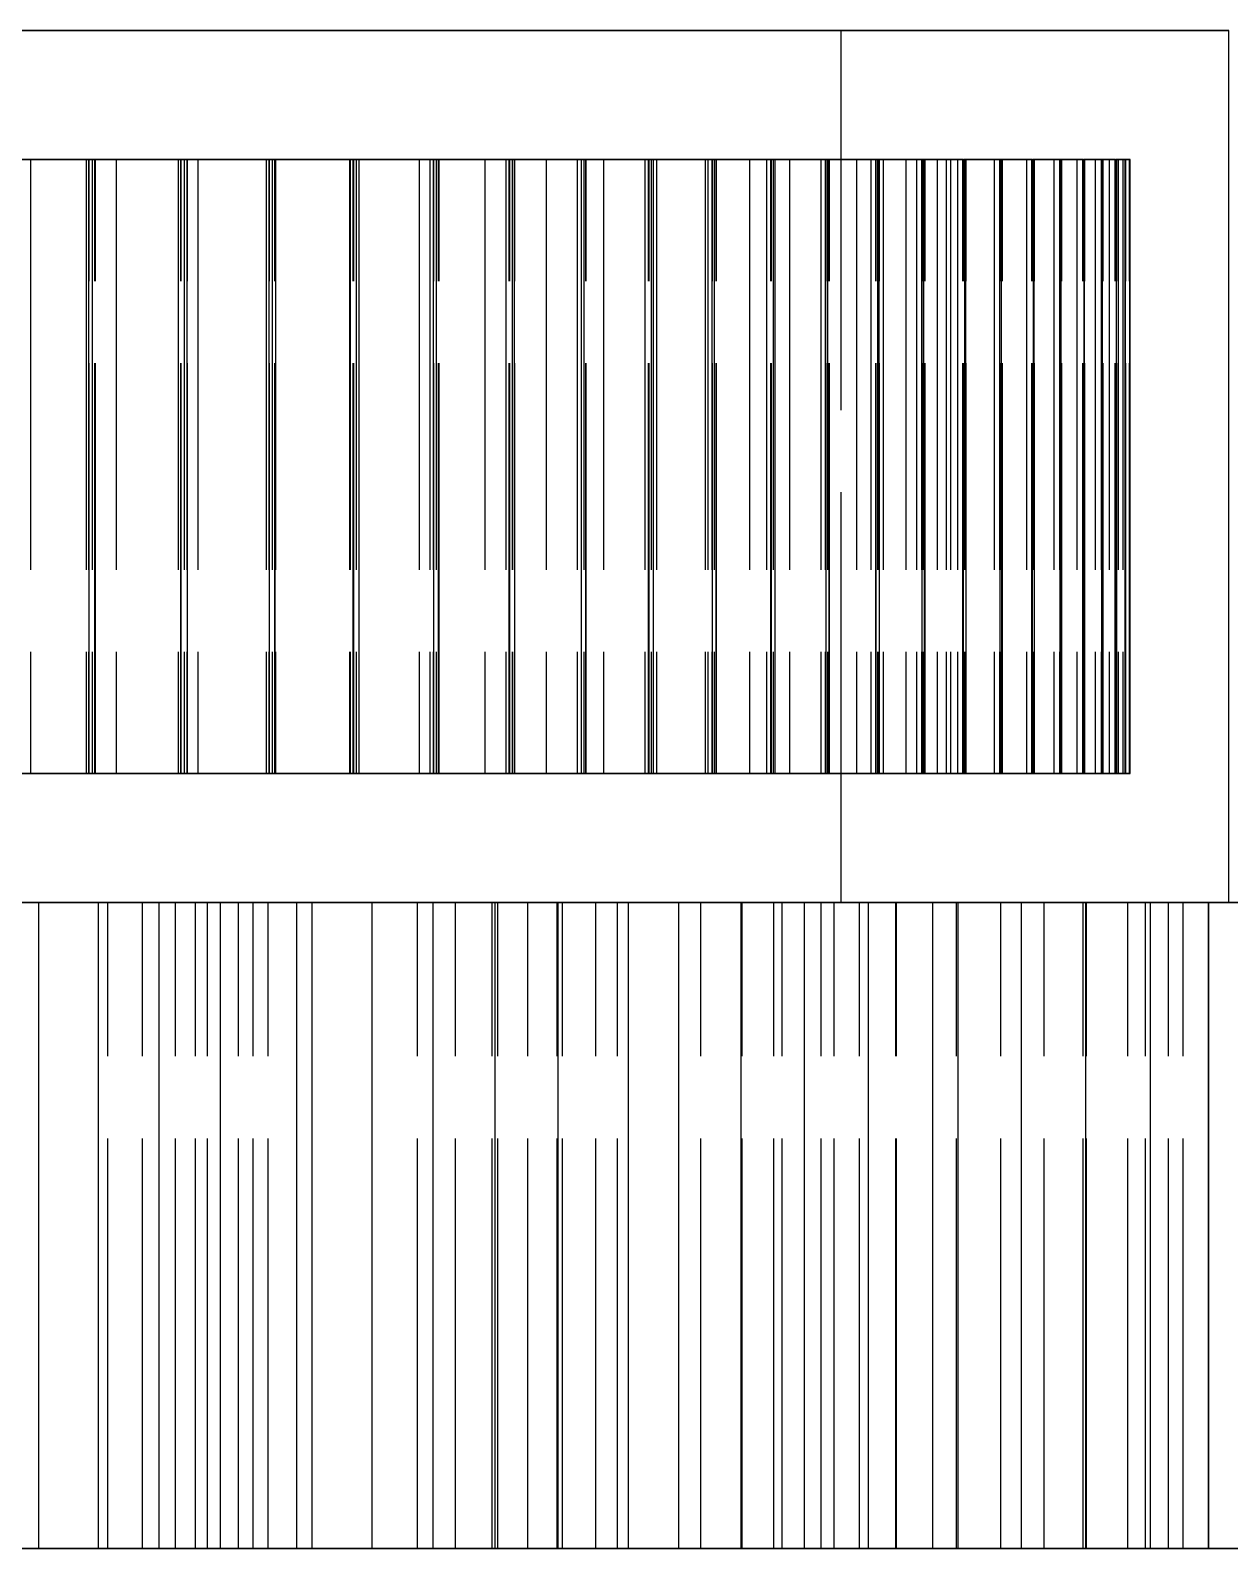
# Model space of a CAD drawing. Header units: millimetres. Extents: x -30 to 157, y -46 to 88.
# Drawn here: x 17.092 to 20.804, y 74.192 to 78.892 of the extents above; entities that cross this region are included whole.
import ezdxf

# ---------------------------------------------------------------- set-up
doc = ezdxf.new("R2010")
doc.units = ezdxf.units.MM
doc.linetypes.add('DASHED', pattern=[1.524, 1.27, -0.254])
doc.layers.add('HIDDEN', color=8, linetype='DASHED')
doc.layers.add('VISIBLE', color=7, linetype='CONTINUOUS')

msp = doc.modelspace()

# ---------------------------------------------------------------- linework, layer by layer
at = {"layer": 'HIDDEN'}
for points in [[(9.57555, 78.89183), (10.23594, 78.89183), (10.89632, 78.89183), (11.5567, 78.89183), (12.21709, 78.89183), (12.87747, 78.89183), (13.53785, 78.89183), (14.19824, 78.89183), (14.85862, 78.89183), (15.519, 78.89183), (16.17939, 78.89183), (16.83977, 78.89183), (17.50015, 78.89183), (18.16053, 78.89183), (18.82092, 78.89183), (19.4813, 78.89183), (20.14168, 78.89183), (20.80207, 78.89183)], [(19.60207, 78.89183), (18.97978, 78.89183), (18.35749, 78.89183), (17.7352, 78.89183), (17.11292, 78.89183), (16.49063, 78.89183), (15.86834, 78.89183), (15.24605, 78.89183), (14.62376, 78.89183), (14.00148, 78.89183), (13.37919, 78.89183), (12.7569, 78.89183), (12.13461, 78.89183), (11.51233, 78.89183), (10.89004, 78.89183), (10.26775, 78.89183), (9.64546, 78.89183)], [(9.64546, 78.89183), (10.26775, 78.89183), (10.89004, 78.89183), (11.51233, 78.89183), (12.13461, 78.89183), (12.7569, 78.89183), (13.37919, 78.89183), (14.00148, 78.89183), (14.62376, 78.89183), (15.24605, 78.89183), (15.86834, 78.89183), (16.49063, 78.89183), (17.11292, 78.89183), (17.7352, 78.89183), (18.35749, 78.89183), (18.97978, 78.89183), (19.60207, 78.89183)], [(19.60207, 76.19183), (19.60207, 78.89183)], [(17.35766, 78.49183), (16.81528, 78.49183)], [(16.96854, 78.49183), (17.27254, 78.49183)], [(17.26514, 78.49183), (16.99576, 78.49183)], [(17.09242, 78.49183), (17.61079, 78.49183)], [(17.09242, 78.49183), (17.09242, 76.59183)], [(17.5578, 78.49183), (17.26514, 78.49183)], [(17.26514, 78.49183), (17.26514, 76.59183)], [(17.27254, 78.49183), (17.27422, 78.49183)], [(17.27254, 78.49183), (17.27254, 76.59183)], [(17.27422, 78.49183), (17.28321, 78.49183)], [(17.27422, 76.59183), (17.27422, 78.49183)], [(17.28321, 78.49183), (17.29382, 78.49183)], [(17.28321, 78.49183), (17.28321, 76.59183)], [(17.29224, 78.49183), (17.29382, 78.49183)], [(17.29224, 78.49183), (17.5497, 78.49183)], [(17.29224, 76.59183), (17.29224, 78.49183)], [(17.29382, 76.59183), (17.29382, 78.49183)], [(17.85166, 78.49183), (17.35766, 78.49183)], [(17.35766, 78.49183), (17.35766, 76.59183)], [(17.5497, 78.49183), (17.83082, 78.49183)], [(17.5497, 78.49183), (17.5497, 76.59183)], [(17.5578, 78.49183), (17.5595, 78.49183)], [(17.5578, 76.59183), (17.5578, 78.49183)], [(17.56807, 78.49183), (17.5595, 78.49183)], [(17.5595, 76.59183), (17.5595, 78.49183)], [(17.57828, 78.49183), (17.56807, 78.49183)], [(17.56807, 78.49183), (17.56807, 76.59183)], [(17.82203, 78.49183), (17.57668, 78.49183)], [(17.57668, 78.49183), (17.57828, 78.49183)], [(17.57668, 78.49183), (17.57668, 76.59183)], [(17.57828, 76.59183), (17.57828, 78.49183)], [(17.61079, 78.49183), (18.08008, 78.49183)], [(17.61079, 78.49183), (17.61079, 76.59183)], [(18.09141, 78.49183), (17.82203, 78.49183)], [(17.82203, 78.49183), (17.82203, 76.59183)], [(17.83082, 78.49183), (17.83255, 78.49183)], [(17.83082, 78.49183), (17.83082, 76.59183)], [(17.83255, 78.49183), (17.84068, 78.49183)], [(17.83255, 76.59183), (17.83255, 78.49183)], [(17.84068, 78.49183), (17.85049, 78.49183)], [(17.84068, 78.49183), (17.84068, 76.59183)], [(17.84886, 78.49183), (17.85049, 78.49183)], [(17.84886, 78.49183), (18.08194, 78.49183)], [(17.84886, 76.59183), (17.84886, 78.49183)], [(17.85049, 76.59183), (17.85049, 78.49183)], [(18.29591, 78.49183), (17.85166, 78.49183)], [(17.85166, 78.49183), (17.85166, 76.59183)], [(18.08008, 78.49183), (18.49898, 78.49183)], [(18.08008, 78.49183), (18.08008, 76.59183)], [(18.08194, 78.49183), (18.33939, 78.49183)], [(18.08194, 78.49183), (18.08194, 76.59183)], [(18.09141, 78.49183), (18.09316, 78.49183)], [(18.09141, 76.59183), (18.09141, 78.49183)], [(18.10086, 78.49183), (18.09316, 78.49183)], [(18.09316, 76.59183), (18.09316, 78.49183)], [(18.11026, 78.49183), (18.10086, 78.49183)], [(18.10086, 78.49183), (18.10086, 76.59183)], [(18.32925, 78.49183), (18.10861, 78.49183)], [(18.10861, 78.49183), (18.11026, 78.49183)], [(18.10861, 78.49183), (18.10861, 76.59183)], [(18.11026, 76.59183), (18.11026, 78.49183)], [(18.68916, 78.49183), (18.29591, 78.49183)], [(18.29591, 78.49183), (18.29591, 76.59183)], [(18.5746, 78.49183), (18.32925, 78.49183)], [(18.32925, 78.49183), (18.32925, 76.59183)], [(18.33939, 78.49183), (18.34117, 78.49183)], [(18.33939, 78.49183), (18.33939, 76.59183)], [(18.34117, 78.49183), (18.34843, 78.49183)], [(18.34117, 76.59183), (18.34117, 78.49183)], [(18.34843, 78.49183), (18.35741, 78.49183)], [(18.34843, 78.49183), (18.34843, 76.59183)], [(18.35573, 78.49183), (18.35741, 78.49183)], [(18.35573, 78.49183), (18.56378, 78.49183)], [(18.35573, 76.59183), (18.35573, 78.49183)], [(18.35741, 76.59183), (18.35741, 78.49183)], [(18.49898, 78.49183), (18.86631, 78.49183)], [(18.49898, 78.49183), (18.49898, 76.59183)], [(18.56378, 78.49183), (18.79686, 78.49183)], [(18.56378, 78.49183), (18.56378, 76.59183)], [(18.5746, 78.49183), (18.57639, 78.49183)], [(18.5746, 76.59183), (18.5746, 78.49183)], [(18.58321, 78.49183), (18.57639, 78.49183)], [(18.57639, 76.59183), (18.57639, 78.49183)], [(18.59177, 78.49183), (18.58321, 78.49183)], [(18.58321, 78.49183), (18.58321, 76.59183)], [(18.78538, 78.49183), (18.59006, 78.49183)], [(18.59006, 78.49183), (18.59177, 78.49183)], [(18.59006, 78.49183), (18.59006, 76.59183)], [(18.59177, 76.59183), (18.59177, 78.49183)], [(19.03032, 78.49183), (18.68916, 78.49183)], [(18.68916, 78.49183), (18.68916, 76.59183)], [(19.00602, 78.49183), (18.78538, 78.49183)], [(18.78538, 78.49183), (18.78538, 76.59183)], [(18.79686, 78.49183), (18.79867, 78.49183)], [(18.79686, 78.49183), (18.79686, 76.59183)], [(18.79867, 78.49183), (18.80504, 78.49183)], [(18.79867, 76.59183), (18.79867, 78.49183)], [(18.80504, 78.49183), (18.81317, 78.49183)], [(18.80504, 78.49183), (18.80504, 76.59183)], [(18.81144, 78.49183), (18.81317, 78.49183)], [(18.81144, 78.49183), (18.99388, 78.49183)], [(18.81144, 76.59183), (18.81144, 78.49183)], [(18.81317, 76.59183), (18.81317, 78.49183)], [(18.86631, 78.49183), (19.18106, 78.49183)], [(18.86631, 78.49183), (18.86631, 76.59183)], [(18.99388, 78.49183), (19.20193, 78.49183)], [(18.99388, 78.49183), (18.99388, 76.59183)], [(19.00602, 78.49183), (19.00785, 78.49183)], [(19.00602, 76.59183), (19.00602, 78.49183)], [(19.01376, 78.49183), (19.00785, 78.49183)], [(19.00785, 76.59183), (19.00785, 78.49183)], [(19.02146, 78.49183), (19.01376, 78.49183)], [(19.01376, 78.49183), (19.01376, 76.59183)], [(19.18915, 78.49183), (19.01971, 78.49183)], [(19.01971, 78.49183), (19.02146, 78.49183)], [(19.01971, 78.49183), (19.01971, 76.59183)], [(19.02146, 76.59183), (19.02146, 78.49183)], [(19.31844, 78.49183), (19.03032, 78.49183)], [(19.03032, 78.49183), (19.03032, 76.59183)], [(19.18106, 78.49183), (19.44235, 78.49183)], [(19.18106, 78.49183), (19.18106, 76.59183)], [(19.38446, 78.49183), (19.18915, 78.49183)], [(19.18915, 78.49183), (19.18915, 76.59183)], [(19.20193, 78.49183), (19.20378, 78.49183)], [(19.20193, 78.49183), (19.20193, 76.59183)], [(19.20378, 78.49183), (19.20923, 78.49183)], [(19.20378, 76.59183), (19.20378, 78.49183)], [(19.20923, 78.49183), (19.21649, 78.49183)], [(19.20923, 78.49183), (19.20923, 76.59183)], [(19.21472, 78.49183), (19.21649, 78.49183)], [(19.21472, 78.49183), (19.37104, 78.49183)], [(19.21472, 76.59183), (19.21472, 78.49183)], [(19.21649, 76.59183), (19.21649, 78.49183)], [(19.55272, 78.49183), (19.31844, 78.49183)], [(19.31844, 78.49183), (19.31844, 76.59183)], [(19.37104, 78.49183), (19.55349, 78.49183)], [(19.37104, 78.49183), (19.37104, 76.59183)], [(19.38446, 78.49183), (19.38632, 78.49183)], [(19.38446, 76.59183), (19.38446, 78.49183)], [(19.39132, 78.49183), (19.38632, 78.49183)], [(19.38632, 76.59183), (19.38632, 78.49183)], [(19.39813, 78.49183), (19.39132, 78.49183)], [(19.39132, 78.49183), (19.39132, 76.59183)], [(19.53944, 78.49183), (19.39634, 78.49183)], [(19.39634, 78.49183), (19.39813, 78.49183)], [(19.39634, 78.49183), (19.39634, 76.59183)], [(19.39813, 76.59183), (19.39813, 78.49183)], [(19.44235, 78.49183), (19.64945, 78.49183)], [(19.44235, 78.49183), (19.44235, 76.59183)], [(19.70888, 78.49183), (19.53944, 78.49183)], [(19.53944, 78.49183), (19.53944, 76.59183)], [(19.7325, 78.49183), (19.55272, 78.49183)], [(19.55272, 78.49183), (19.55272, 76.59183)], [(19.55349, 78.49183), (19.55536, 78.49183)], [(19.55349, 78.49183), (19.55349, 76.59183)], [(19.55536, 78.49183), (19.55989, 78.49183)], [(19.55536, 76.59183), (19.55536, 78.49183)], [(19.55989, 78.49183), (19.56625, 78.49183)], [(19.55989, 78.49183), (19.55989, 76.59183)], [(19.56444, 78.49183), (19.56625, 78.49183)], [(19.56444, 78.49183), (19.69422, 78.49183)], [(19.56444, 76.59183), (19.56444, 78.49183)], [(19.56625, 76.59183), (19.56625, 78.49183)], [(19.64945, 78.49183), (19.80179, 78.49183)], [(19.64945, 78.49183), (19.64945, 76.59183)], [(19.69422, 78.49183), (19.85054, 78.49183)], [(19.69422, 78.49183), (19.69422, 76.59183)], [(19.70888, 78.49183), (19.71077, 78.49183)], [(19.70888, 76.59183), (19.70888, 78.49183)], [(19.71483, 78.49183), (19.71077, 78.49183)], [(19.71077, 76.59183), (19.71077, 78.49183)], [(19.72074, 78.49183), (19.71483, 78.49183)], [(19.71483, 78.49183), (19.71483, 76.59183)], [(19.83527, 78.49183), (19.71891, 78.49183)], [(19.71891, 78.49183), (19.72074, 78.49183)], [(19.71891, 78.49183), (19.71891, 76.59183)], [(19.72074, 76.59183), (19.72074, 78.49183)], [(19.85728, 78.49183), (19.7325, 78.49183)], [(19.7325, 78.49183), (19.7325, 76.59183)], [(19.80179, 78.49183), (19.89893, 78.49183)], [(19.80179, 78.49183), (19.80179, 76.59183)], [(19.97837, 78.49183), (19.83527, 78.49183)], [(19.83527, 78.49183), (19.83527, 76.59183)], [(19.85054, 78.49183), (19.85244, 78.49183)], [(19.85054, 78.49183), (19.85054, 76.59183)], [(19.85244, 78.49183), (19.85603, 78.49183)], [(19.85244, 76.59183), (19.85244, 78.49183)], [(19.85603, 78.49183), (19.86148, 78.49183)], [(19.85603, 78.49183), (19.85603, 76.59183)], [(19.92672, 78.49183), (19.85728, 78.49183)], [(19.85728, 78.49183), (19.85728, 76.59183)], [(19.85964, 78.49183), (19.86148, 78.49183)], [(19.85964, 78.49183), (19.9625, 78.49183)], [(19.85964, 76.59183), (19.85964, 78.49183)], [(19.86148, 76.59183), (19.86148, 78.49183)], [(19.89893, 78.49183), (19.94061, 78.49183)], [(19.89893, 78.49183), (19.89893, 76.59183)], [(19.94061, 78.49183), (19.92672, 78.49183)], [(19.92672, 78.49183), (19.92672, 76.59183)], [(19.94061, 78.49183), (19.94061, 76.59183)], [(19.9625, 78.49183), (20.09227, 78.49183)], [(19.9625, 78.49183), (19.9625, 76.59183)], [(19.97837, 78.49183), (19.98027, 78.49183)], [(19.97837, 76.59183), (19.97837, 78.49183)], [(19.98339, 78.49183), (19.98027, 78.49183)], [(19.98027, 76.59183), (19.98027, 78.49183)], [(19.98838, 78.49183), (19.98339, 78.49183)], [(19.98339, 78.49183), (19.98339, 76.59183)], [(20.07581, 78.49183), (19.98652, 78.49183)], [(19.98652, 78.49183), (19.98838, 78.49183)], [(19.98652, 78.49183), (19.98652, 76.59183)], [(19.98838, 76.59183), (19.98838, 78.49183)], [(20.19217, 78.49183), (20.07581, 78.49183)], [(20.07581, 78.49183), (20.07581, 76.59183)], [(20.09227, 78.49183), (20.09418, 78.49183)], [(20.09227, 78.49183), (20.09227, 76.59183)], [(20.09418, 78.49183), (20.09682, 78.49183)], [(20.09418, 76.59183), (20.09418, 78.49183)], [(20.09682, 78.49183), (20.10135, 78.49183)], [(20.09682, 78.49183), (20.09682, 76.59183)], [(20.09948, 78.49183), (20.10135, 78.49183)], [(20.09948, 78.49183), (20.17514, 78.49183)], [(20.09948, 76.59183), (20.09948, 78.49183)], [(20.10135, 76.59183), (20.10135, 78.49183)], [(20.17514, 78.49183), (20.278, 78.49183)], [(20.17514, 78.49183), (20.17514, 76.59183)], [(20.19217, 78.49183), (20.19409, 78.49183)], [(20.19217, 76.59183), (20.19217, 78.49183)], [(20.19625, 78.49183), (20.19409, 78.49183)], [(20.19409, 76.59183), (20.19409, 78.49183)], [(20.20031, 78.49183), (20.19625, 78.49183)], [(20.19625, 78.49183), (20.19625, 76.59183)], [(20.2604, 78.49183), (20.19843, 78.49183)], [(20.19843, 78.49183), (20.20031, 78.49183)], [(20.19843, 78.49183), (20.19843, 76.59183)], [(20.20031, 76.59183), (20.20031, 78.49183)], [(20.34969, 78.49183), (20.2604, 78.49183)], [(20.2604, 78.49183), (20.2604, 76.59183)], [(20.278, 78.49183), (20.27992, 78.49183)], [(20.278, 78.49183), (20.278, 76.59183)], [(20.27992, 78.49183), (20.28161, 78.49183)], [(20.27992, 76.59183), (20.27992, 78.49183)], [(20.28161, 78.49183), (20.2852, 78.49183)], [(20.28161, 78.49183), (20.28161, 76.59183)], [(20.2833, 78.49183), (20.2852, 78.49183)], [(20.2833, 78.49183), (20.33155, 78.49183)], [(20.2833, 76.59183), (20.2833, 78.49183)], [(20.2852, 76.59183), (20.2852, 78.49183)], [(20.33155, 78.49183), (20.40721, 78.49183)], [(20.33155, 78.49183), (20.33155, 76.59183)], [(20.34969, 78.49183), (20.35162, 78.49183)], [(20.34969, 76.59183), (20.34969, 78.49183)], [(20.35283, 78.49183), (20.35162, 78.49183)], [(20.35162, 76.59183), (20.35162, 78.49183)], [(20.35594, 78.49183), (20.35283, 78.49183)], [(20.35283, 78.49183), (20.35283, 76.59183)], [(20.38852, 78.49183), (20.35404, 78.49183)], [(20.35404, 78.49183), (20.35594, 78.49183)], [(20.35404, 78.49183), (20.35404, 76.59183)], [(20.35594, 76.59183), (20.35594, 78.49183)], [(20.4505, 78.49183), (20.38852, 78.49183)], [(20.38852, 78.49183), (20.38852, 76.59183)], [(20.40721, 78.49183), (20.40914, 78.49183)], [(20.40721, 78.49183), (20.40721, 76.59183)], [(20.40914, 78.49183), (20.40986, 78.49183)], [(20.40914, 76.59183), (20.40914, 78.49183)], [(20.40986, 78.49183), (20.4125, 78.49183)], [(20.40986, 78.49183), (20.40986, 76.59183)], [(20.41059, 78.49183), (20.4125, 78.49183)], [(20.41059, 78.49183), (20.43129, 78.49183)], [(20.41059, 76.59183), (20.41059, 78.49183)], [(20.4125, 76.59183), (20.4125, 78.49183)], [(20.43129, 78.49183), (20.47954, 78.49183)], [(20.43129, 78.49183), (20.43129, 76.59183)], [(20.4505, 78.49183), (20.45243, 78.49183)], [(20.4505, 76.59183), (20.4505, 78.49183)], [(20.45267, 78.49183), (20.45243, 78.49183)], [(20.45243, 76.59183), (20.45243, 78.49183)], [(20.45483, 78.49183), (20.45267, 78.49183)], [(20.45267, 78.49183), (20.45267, 76.59183)], [(20.45982, 78.49183), (20.45291, 78.49183)], [(20.45291, 78.49183), (20.45483, 78.49183)], [(20.45291, 78.49183), (20.45291, 76.59183)], [(20.45483, 76.59183), (20.45483, 78.49183)], [(20.4943, 78.49183), (20.45982, 78.49183)], [(20.45982, 78.49183), (20.45982, 76.59183)], [(20.48099, 78.49183), (20.47408, 78.49183)], [(20.47408, 78.49183), (20.49479, 78.49183)], [(20.47408, 78.49183), (20.47408, 76.59183)], [(20.47954, 78.49183), (20.48147, 78.49183)], [(20.47954, 78.49183), (20.47954, 76.59183)], [(20.48099, 78.49183), (20.48291, 78.49183)], [(20.48099, 76.59183), (20.48099, 78.49183)], [(20.48147, 78.49183), (20.48123, 78.49183)], [(20.48123, 78.49183), (20.48291, 78.49183)], [(20.48123, 78.49183), (20.48123, 76.59183)], [(20.48147, 76.59183), (20.48147, 78.49183)], [(20.48291, 76.59183), (20.48291, 78.49183)], [(20.4943, 78.49183), (20.49624, 78.49183)], [(20.4943, 76.59183), (20.4943, 78.49183)], [(20.49479, 78.49183), (20.49672, 78.49183)], [(20.49479, 78.49183), (20.49479, 76.59183)], [(20.49672, 78.49183), (20.49551, 78.49183)], [(20.49551, 78.49183), (20.49624, 78.49183)], [(20.49551, 78.49183), (20.49551, 76.59183)], [(20.49624, 76.59183), (20.49624, 78.49183)], [(20.49672, 76.59183), (20.49672, 78.49183)], [(17.35766, 76.59183), (16.81528, 76.59183)], [(16.96854, 76.59183), (17.27254, 76.59183)], [(17.26514, 76.59183), (16.99576, 76.59183)], [(17.09242, 76.59183), (17.61079, 76.59183)], [(17.5578, 76.59183), (17.26514, 76.59183)], [(17.27254, 76.59183), (17.27422, 76.59183)], [(17.27422, 76.59183), (17.28321, 76.59183)], [(17.28321, 76.59183), (17.29382, 76.59183)], [(17.29224, 76.59183), (17.29382, 76.59183)], [(17.29224, 76.59183), (17.5497, 76.59183)], [(17.85166, 76.59183), (17.35766, 76.59183)], [(17.5497, 76.59183), (17.83082, 76.59183)], [(17.5578, 76.59183), (17.5595, 76.59183)], [(17.56807, 76.59183), (17.5595, 76.59183)], [(17.57828, 76.59183), (17.56807, 76.59183)], [(17.82203, 76.59183), (17.57668, 76.59183)], [(17.57668, 76.59183), (17.57828, 76.59183)], [(17.61079, 76.59183), (18.08008, 76.59183)], [(18.09141, 76.59183), (17.82203, 76.59183)], [(17.83082, 76.59183), (17.83255, 76.59183)], [(17.83255, 76.59183), (17.84068, 76.59183)], [(17.84068, 76.59183), (17.85049, 76.59183)], [(17.84886, 76.59183), (17.85049, 76.59183)], [(17.84886, 76.59183), (18.08194, 76.59183)], [(18.29591, 76.59183), (17.85166, 76.59183)], [(18.08008, 76.59183), (18.49898, 76.59183)], [(18.08194, 76.59183), (18.33939, 76.59183)], [(18.09141, 76.59183), (18.09316, 76.59183)], [(18.10086, 76.59183), (18.09316, 76.59183)], [(18.11026, 76.59183), (18.10086, 76.59183)], [(18.32925, 76.59183), (18.10861, 76.59183)], [(18.10861, 76.59183), (18.11026, 76.59183)], [(18.68916, 76.59183), (18.29591, 76.59183)], [(18.5746, 76.59183), (18.32925, 76.59183)], [(18.33939, 76.59183), (18.34117, 76.59183)], [(18.34117, 76.59183), (18.34843, 76.59183)], [(18.34843, 76.59183), (18.35741, 76.59183)], [(18.35573, 76.59183), (18.35741, 76.59183)], [(18.35573, 76.59183), (18.56378, 76.59183)], [(18.49898, 76.59183), (18.86631, 76.59183)], [(18.56378, 76.59183), (18.79686, 76.59183)], [(18.5746, 76.59183), (18.57639, 76.59183)], [(18.58321, 76.59183), (18.57639, 76.59183)], [(18.59177, 76.59183), (18.58321, 76.59183)], [(18.78538, 76.59183), (18.59006, 76.59183)], [(18.59006, 76.59183), (18.59177, 76.59183)], [(19.03032, 76.59183), (18.68916, 76.59183)], [(19.00602, 76.59183), (18.78538, 76.59183)], [(18.79686, 76.59183), (18.79867, 76.59183)], [(18.79867, 76.59183), (18.80504, 76.59183)], [(18.80504, 76.59183), (18.81317, 76.59183)], [(18.81144, 76.59183), (18.81317, 76.59183)], [(18.81144, 76.59183), (18.99388, 76.59183)], [(18.86631, 76.59183), (19.18106, 76.59183)], [(18.99388, 76.59183), (19.20193, 76.59183)], [(19.00602, 76.59183), (19.00785, 76.59183)], [(19.01376, 76.59183), (19.00785, 76.59183)], [(19.02146, 76.59183), (19.01376, 76.59183)], [(19.18915, 76.59183), (19.01971, 76.59183)], [(19.01971, 76.59183), (19.02146, 76.59183)], [(19.31844, 76.59183), (19.03032, 76.59183)], [(19.18106, 76.59183), (19.44235, 76.59183)], [(19.38446, 76.59183), (19.18915, 76.59183)], [(19.20193, 76.59183), (19.20378, 76.59183)], [(19.20378, 76.59183), (19.20923, 76.59183)], [(19.20923, 76.59183), (19.21649, 76.59183)], [(19.21472, 76.59183), (19.21649, 76.59183)], [(19.21472, 76.59183), (19.37104, 76.59183)], [(19.55272, 76.59183), (19.31844, 76.59183)], [(19.37104, 76.59183), (19.55349, 76.59183)], [(19.38446, 76.59183), (19.38632, 76.59183)], [(19.39132, 76.59183), (19.38632, 76.59183)], [(19.39813, 76.59183), (19.39132, 76.59183)], [(19.53944, 76.59183), (19.39634, 76.59183)], [(19.39634, 76.59183), (19.39813, 76.59183)], [(19.44235, 76.59183), (19.64945, 76.59183)], [(19.70888, 76.59183), (19.53944, 76.59183)], [(19.7325, 76.59183), (19.55272, 76.59183)], [(19.55349, 76.59183), (19.55536, 76.59183)], [(19.55536, 76.59183), (19.55989, 76.59183)], [(19.55989, 76.59183), (19.56625, 76.59183)], [(19.56444, 76.59183), (19.56625, 76.59183)], [(19.56444, 76.59183), (19.69422, 76.59183)], [(19.64945, 76.59183), (19.80179, 76.59183)], [(19.69422, 76.59183), (19.85054, 76.59183)], [(19.70888, 76.59183), (19.71077, 76.59183)], [(19.71483, 76.59183), (19.71077, 76.59183)], [(19.72074, 76.59183), (19.71483, 76.59183)], [(19.83527, 76.59183), (19.71891, 76.59183)], [(19.71891, 76.59183), (19.72074, 76.59183)], [(19.85728, 76.59183), (19.7325, 76.59183)], [(19.80179, 76.59183), (19.89893, 76.59183)], [(19.97837, 76.59183), (19.83527, 76.59183)], [(19.85054, 76.59183), (19.85244, 76.59183)], [(19.85244, 76.59183), (19.85603, 76.59183)], [(19.85603, 76.59183), (19.86148, 76.59183)], [(19.92672, 76.59183), (19.85728, 76.59183)], [(19.85964, 76.59183), (19.86148, 76.59183)], [(19.85964, 76.59183), (19.9625, 76.59183)], [(19.89893, 76.59183), (19.94061, 76.59183)], [(19.94061, 76.59183), (19.92672, 76.59183)], [(19.9625, 76.59183), (20.09227, 76.59183)], [(19.97837, 76.59183), (19.98027, 76.59183)], [(19.98339, 76.59183), (19.98027, 76.59183)], [(19.98838, 76.59183), (19.98339, 76.59183)], [(20.07581, 76.59183), (19.98652, 76.59183)], [(19.98652, 76.59183), (19.98838, 76.59183)], [(20.19217, 76.59183), (20.07581, 76.59183)], [(20.09227, 76.59183), (20.09418, 76.59183)], [(20.09418, 76.59183), (20.09682, 76.59183)], [(20.09682, 76.59183), (20.10135, 76.59183)], [(20.09948, 76.59183), (20.10135, 76.59183)], [(20.09948, 76.59183), (20.17514, 76.59183)], [(20.17514, 76.59183), (20.278, 76.59183)], [(20.19217, 76.59183), (20.19409, 76.59183)], [(20.19625, 76.59183), (20.19409, 76.59183)], [(20.20031, 76.59183), (20.19625, 76.59183)], [(20.2604, 76.59183), (20.19843, 76.59183)], [(20.19843, 76.59183), (20.20031, 76.59183)], [(20.34969, 76.59183), (20.2604, 76.59183)], [(20.278, 76.59183), (20.27992, 76.59183)], [(20.27992, 76.59183), (20.28161, 76.59183)], [(20.28161, 76.59183), (20.2852, 76.59183)], [(20.2833, 76.59183), (20.2852, 76.59183)], [(20.2833, 76.59183), (20.33155, 76.59183)], [(20.33155, 76.59183), (20.40721, 76.59183)], [(20.34969, 76.59183), (20.35162, 76.59183)], [(20.35283, 76.59183), (20.35162, 76.59183)], [(20.35594, 76.59183), (20.35283, 76.59183)], [(20.38852, 76.59183), (20.35404, 76.59183)], [(20.35404, 76.59183), (20.35594, 76.59183)], [(20.4505, 76.59183), (20.38852, 76.59183)], [(20.40721, 76.59183), (20.40914, 76.59183)], [(20.40914, 76.59183), (20.40986, 76.59183)], [(20.40986, 76.59183), (20.4125, 76.59183)], [(20.41059, 76.59183), (20.4125, 76.59183)], [(20.41059, 76.59183), (20.43129, 76.59183)], [(20.43129, 76.59183), (20.47954, 76.59183)], [(20.4505, 76.59183), (20.45243, 76.59183)], [(20.45267, 76.59183), (20.45243, 76.59183)], [(20.45483, 76.59183), (20.45267, 76.59183)], [(20.45982, 76.59183), (20.45291, 76.59183)], [(20.45291, 76.59183), (20.45483, 76.59183)], [(20.4943, 76.59183), (20.45982, 76.59183)], [(20.48099, 76.59183), (20.47408, 76.59183)], [(20.47408, 76.59183), (20.49479, 76.59183)], [(20.47954, 76.59183), (20.48147, 76.59183)], [(20.48099, 76.59183), (20.48291, 76.59183)], [(20.48147, 76.59183), (20.48123, 76.59183)], [(20.48123, 76.59183), (20.48291, 76.59183)], [(20.4943, 76.59183), (20.49624, 76.59183)], [(20.49479, 76.59183), (20.49672, 76.59183)], [(20.49672, 76.59183), (20.49551, 76.59183)], [(20.49551, 76.59183), (20.49624, 76.59183)], [(20.80207, 76.19183), (20.14168, 76.19183), (19.4813, 76.19183), (18.82092, 76.19183), (18.16053, 76.19183), (17.50015, 76.19183), (16.83977, 76.19183), (16.17939, 76.19183), (15.519, 76.19183), (14.85862, 76.19183), (14.19824, 76.19183), (13.53785, 76.19183), (12.87747, 76.19183), (12.21709, 76.19183), (11.5567, 76.19183), (10.89632, 76.19183), (10.23594, 76.19183), (9.57555, 76.19183)], [(9.57555, 76.19183), (10.23594, 76.19183), (10.89632, 76.19183), (11.5567, 76.19183), (12.21709, 76.19183), (12.87747, 76.19183), (13.53785, 76.19183), (14.19824, 76.19183), (14.85862, 76.19183), (15.519, 76.19183), (16.17939, 76.19183), (16.83977, 76.19183), (17.50015, 76.19183), (18.16053, 76.19183), (18.82092, 76.19183), (19.4813, 76.19183), (20.14168, 76.19183), (20.80207, 76.19183)], [(19.60207, 76.19183), (18.97978, 76.19183), (18.35749, 76.19183), (17.7352, 76.19183), (17.11292, 76.19183), (16.49063, 76.19183), (15.86834, 76.19183), (15.24605, 76.19183), (14.62376, 76.19183), (14.00148, 76.19183), (13.37919, 76.19183), (12.7569, 76.19183), (12.13461, 76.19183), (11.51233, 76.19183), (10.89004, 76.19183), (10.26775, 76.19183), (9.64546, 76.19183)], [(9.64546, 76.19183), (10.26775, 76.19183), (10.89004, 76.19183), (11.51233, 76.19183), (12.13461, 76.19183), (12.7569, 76.19183), (13.37919, 76.19183), (14.00148, 76.19183), (14.62376, 76.19183), (15.24605, 76.19183), (15.86834, 76.19183), (16.49063, 76.19183), (17.11292, 76.19183), (17.7352, 76.19183), (18.35749, 76.19183), (18.97978, 76.19183), (19.60207, 76.19183)], [(16.93831, 76.19183), (17.11903, 76.19183)], [(17.11903, 76.19183), (17.30323, 76.19183)], [(17.11903, 74.19183), (17.11903, 76.19183)], [(17.30323, 76.19183), (17.4907, 76.19183)], [(17.30323, 74.19183), (17.30323, 76.19183)], [(17.3323, 76.19183), (17.60332, 76.19183)], [(17.43919, 76.19183), (17.3323, 76.19183)], [(17.60332, 76.19183), (17.3323, 76.19183)], [(17.3323, 76.19183), (17.43919, 76.19183)], [(17.3323, 74.19183), (17.3323, 76.19183)], [(17.3323, 74.19183), (17.3323, 76.19183)], [(17.54205, 76.19183), (17.43919, 76.19183)], [(17.43919, 76.19183), (17.54205, 76.19183)], [(17.43919, 74.19183), (17.43919, 76.19183)], [(17.43919, 74.19183), (17.43919, 76.19183)], [(17.4907, 76.19183), (17.68129, 76.19183)], [(17.4907, 74.19183), (17.4907, 76.19183)], [(17.64112, 76.19183), (17.54205, 76.19183)], [(17.54205, 76.19183), (17.64112, 76.19183)], [(17.54205, 74.19183), (17.54205, 76.19183)], [(17.54205, 74.19183), (17.54205, 76.19183)], [(17.60332, 76.19183), (17.78194, 76.19183)], [(17.78194, 76.19183), (17.60332, 76.19183)], [(17.60332, 74.19183), (17.60332, 76.19183)], [(17.60332, 74.19183), (17.60332, 76.19183)], [(17.73656, 76.19183), (17.64112, 76.19183)], [(17.64112, 76.19183), (17.73656, 76.19183)], [(17.64112, 74.19183), (17.64112, 76.19183)], [(17.64112, 74.19183), (17.64112, 76.19183)], [(17.68129, 76.19183), (17.91705, 76.19183)], [(17.68129, 74.19183), (17.68129, 76.19183)], [(17.82851, 76.19183), (17.73656, 76.19183)], [(17.73656, 76.19183), (17.82851, 76.19183)], [(17.73656, 74.19183), (17.73656, 76.19183)], [(17.73656, 74.19183), (17.73656, 76.19183)], [(17.78194, 76.19183), (17.96426, 76.19183)], [(17.91705, 76.19183), (17.78194, 76.19183)], [(17.78194, 74.19183), (17.78194, 76.19183)], [(17.78194, 74.19183), (17.78194, 76.19183)], [(17.91705, 76.19183), (17.82851, 76.19183)], [(17.82851, 76.19183), (17.91705, 76.19183)], [(17.82851, 74.19183), (17.82851, 76.19183)], [(17.82851, 74.19183), (17.82851, 76.19183)], [(17.91705, 74.19183), (17.91705, 76.19183)], [(17.96426, 76.19183), (18.15002, 76.19183)], [(17.96426, 74.19183), (17.96426, 76.19183)], [(18.15002, 76.19183), (18.33897, 76.19183)], [(18.15002, 74.19183), (18.15002, 76.19183)], [(18.2907, 76.19183), (18.5397, 76.19183)], [(18.40825, 76.19183), (18.2907, 76.19183)], [(18.5397, 76.19183), (18.2907, 76.19183)], [(18.2907, 76.19183), (18.40825, 76.19183)], [(18.2907, 74.19183), (18.2907, 76.19183)], [(18.2907, 74.19183), (18.2907, 76.19183)], [(18.33897, 76.19183), (18.53094, 76.19183)], [(18.33897, 74.19183), (18.33897, 76.19183)], [(18.52207, 76.19183), (18.40825, 76.19183)], [(18.40825, 76.19183), (18.52207, 76.19183)], [(18.40825, 74.19183), (18.40825, 76.19183)], [(18.40825, 74.19183), (18.40825, 76.19183)], [(18.63238, 76.19183), (18.52207, 76.19183)], [(18.52207, 76.19183), (18.63238, 76.19183)], [(18.52207, 74.19183), (18.52207, 76.19183)], [(18.52207, 74.19183), (18.52207, 76.19183)], [(18.53094, 76.19183), (18.72577, 76.19183)], [(18.53094, 74.19183), (18.53094, 76.19183)], [(18.5397, 76.19183), (18.72315, 76.19183)], [(18.72315, 76.19183), (18.5397, 76.19183)], [(18.5397, 74.19183), (18.5397, 76.19183)], [(18.5397, 74.19183), (18.5397, 76.19183)], [(18.73933, 76.19183), (18.63238, 76.19183)], [(18.63238, 76.19183), (18.73933, 76.19183)], [(18.63238, 74.19183), (18.63238, 76.19183)], [(18.63238, 74.19183), (18.63238, 76.19183)], [(18.72315, 76.19183), (18.90999, 76.19183)], [(18.90999, 76.19183), (18.72315, 76.19183)], [(18.72315, 74.19183), (18.72315, 76.19183)], [(18.72315, 74.19183), (18.72315, 76.19183)], [(18.72577, 76.19183), (18.94359, 76.19183)], [(18.72577, 74.19183), (18.72577, 76.19183)], [(18.84304, 76.19183), (18.73933, 76.19183)], [(18.73933, 76.19183), (18.84304, 76.19183)], [(18.73933, 74.19183), (18.73933, 76.19183)], [(18.73933, 74.19183), (18.73933, 76.19183)], [(18.94359, 76.19183), (18.84304, 76.19183)], [(18.84304, 76.19183), (18.94359, 76.19183)], [(18.84304, 74.19183), (18.84304, 76.19183)], [(18.84304, 74.19183), (18.84304, 76.19183)], [(18.90999, 76.19183), (19.09994, 76.19183)], [(18.94359, 76.19183), (18.90999, 76.19183)], [(18.90999, 74.19183), (18.90999, 76.19183)], [(18.90999, 74.19183), (18.90999, 76.19183)], [(18.94359, 74.19183), (18.94359, 76.19183)], [(19.09994, 76.19183), (19.29281, 76.19183)], [(19.09994, 74.19183), (19.09994, 76.19183)], [(19.16741, 76.19183), (19.39329, 76.19183)], [(19.29509, 76.19183), (19.16741, 76.19183)], [(19.39329, 76.19183), (19.16741, 76.19183)], [(19.16741, 76.19183), (19.29509, 76.19183)], [(19.16741, 74.19183), (19.16741, 76.19183)], [(19.16741, 74.19183), (19.16741, 76.19183)], [(19.29281, 76.19183), (19.48841, 76.19183)], [(19.29281, 74.19183), (19.29281, 76.19183)], [(19.41937, 76.19183), (19.29509, 76.19183)], [(19.29509, 76.19183), (19.41937, 76.19183)], [(19.29509, 74.19183), (19.29509, 76.19183)], [(19.29509, 74.19183), (19.29509, 76.19183)], [(19.39329, 76.19183), (19.58074, 76.19183)], [(19.58074, 76.19183), (19.39329, 76.19183)], [(19.39329, 74.19183), (19.39329, 76.19183)], [(19.39329, 74.19183), (19.39329, 76.19183)], [(19.54043, 76.19183), (19.41937, 76.19183)], [(19.41937, 76.19183), (19.54043, 76.19183)], [(19.41937, 74.19183), (19.41937, 76.19183)], [(19.41937, 74.19183), (19.41937, 76.19183)], [(19.48841, 76.19183), (19.68661, 76.19183)], [(19.48841, 74.19183), (19.48841, 76.19183)], [(19.65842, 76.19183), (19.54043, 76.19183)], [(19.54043, 76.19183), (19.65842, 76.19183)], [(19.54043, 74.19183), (19.54043, 76.19183)], [(19.54043, 74.19183), (19.54043, 76.19183)], [(19.58074, 76.19183), (19.77125, 76.19183)], [(19.77125, 76.19183), (19.58074, 76.19183)], [(19.58074, 74.19183), (19.58074, 76.19183)], [(19.58074, 74.19183), (19.58074, 76.19183)], [(19.77342, 76.19183), (19.65842, 76.19183)], [(19.65842, 76.19183), (19.77342, 76.19183)], [(19.65842, 74.19183), (19.65842, 76.19183)], [(19.65842, 74.19183), (19.65842, 76.19183)], [(19.68661, 76.19183), (19.88552, 76.19183)], [(19.68661, 74.19183), (19.68661, 76.19183)], [(19.77125, 76.19183), (19.96456, 76.19183)], [(19.88552, 76.19183), (19.77125, 76.19183)], [(19.77125, 74.19183), (19.77125, 76.19183)], [(19.77125, 74.19183), (19.77125, 76.19183)], [(19.88552, 76.19183), (19.77342, 76.19183)], [(19.77342, 76.19183), (19.88552, 76.19183)], [(19.77342, 74.19183), (19.77342, 76.19183)], [(19.77342, 74.19183), (19.77342, 76.19183)], [(19.88552, 74.19183), (19.88552, 76.19183)], [(19.95852, 76.19183), (20.16025, 76.19183)], [(20.09575, 76.19183), (19.95852, 76.19183)], [(20.16025, 76.19183), (19.95852, 76.19183)], [(19.95852, 76.19183), (20.09575, 76.19183)], [(19.95852, 74.19183), (19.95852, 76.19183)], [(19.95852, 74.19183), (19.95852, 76.19183)], [(19.96456, 76.19183), (20.16048, 76.19183)], [(19.96456, 74.19183), (19.96456, 76.19183)], [(20.22993, 76.19183), (20.09575, 76.19183)], [(20.09575, 76.19183), (20.22993, 76.19183)], [(20.09575, 74.19183), (20.09575, 76.19183)], [(20.09575, 74.19183), (20.09575, 76.19183)], [(20.16025, 76.19183), (20.35088, 76.19183)], [(20.35088, 76.19183), (20.16025, 76.19183)], [(20.16025, 74.19183), (20.16025, 76.19183)], [(20.16025, 74.19183), (20.16025, 76.19183)], [(20.16048, 76.19183), (20.35885, 76.19183)], [(20.16048, 74.19183), (20.16048, 76.19183)], [(20.3612, 76.19183), (20.22993, 76.19183)], [(20.22993, 76.19183), (20.3612, 76.19183)], [(20.22993, 74.19183), (20.22993, 76.19183)], [(20.22993, 74.19183), (20.22993, 76.19183)], [(20.35088, 76.19183), (20.54421, 76.19183)], [(20.54421, 76.19183), (20.35088, 76.19183)], [(20.35088, 74.19183), (20.35088, 76.19183)], [(20.35088, 74.19183), (20.35088, 76.19183)], [(20.35885, 76.19183), (20.55953, 76.19183)], [(20.35885, 74.19183), (20.35885, 76.19183)], [(20.4897, 76.19183), (20.3612, 76.19183)], [(20.3612, 76.19183), (20.4897, 76.19183)], [(20.3612, 74.19183), (20.3612, 76.19183)], [(20.3612, 74.19183), (20.3612, 76.19183)], [(20.61549, 76.19183), (20.4897, 76.19183)], [(20.4897, 76.19183), (20.61549, 76.19183)], [(20.4897, 74.19183), (20.4897, 76.19183)], [(20.4897, 74.19183), (20.4897, 76.19183)], [(20.54421, 76.19183), (20.74001, 76.19183)], [(20.73864, 76.19183), (20.54421, 76.19183)], [(20.54421, 74.19183), (20.54421, 76.19183)], [(20.54421, 74.19183), (20.54421, 76.19183)], [(20.55953, 76.19183), (20.73864, 76.19183)], [(20.55953, 74.19183), (20.55953, 76.19183)], [(20.73864, 76.19183), (20.61549, 76.19183)], [(20.61549, 76.19183), (20.73864, 76.19183)], [(20.61549, 74.19183), (20.61549, 76.19183)], [(20.61549, 74.19183), (20.61549, 76.19183)], [(20.66048, 76.19183), (20.83718, 76.19183)], [(20.80667, 76.19183), (20.66048, 76.19183)], [(20.83718, 76.19183), (20.66048, 76.19183)], [(20.66048, 76.19183), (20.80667, 76.19183)], [(20.66048, 74.19183), (20.66048, 76.19183)], [(20.66048, 74.19183), (20.66048, 76.19183)], [(20.73864, 74.19183), (20.73864, 76.19183)], [(20.74001, 76.19183), (20.93811, 76.19183)], [(20.74001, 74.19183), (20.74001, 76.19183)], [(16.93831, 74.19183), (17.11903, 74.19183)], [(17.11903, 74.19183), (17.30323, 74.19183)], [(17.30323, 74.19183), (17.4907, 74.19183)], [(17.3323, 74.19183), (17.60332, 74.19183)], [(17.43919, 74.19183), (17.3323, 74.19183)], [(17.60332, 74.19183), (17.3323, 74.19183)], [(17.3323, 74.19183), (17.43919, 74.19183)], [(17.54205, 74.19183), (17.43919, 74.19183)], [(17.43919, 74.19183), (17.54205, 74.19183)], [(17.4907, 74.19183), (17.68129, 74.19183)], [(17.64112, 74.19183), (17.54205, 74.19183)], [(17.54205, 74.19183), (17.64112, 74.19183)], [(17.60332, 74.19183), (17.78194, 74.19183)], [(17.78194, 74.19183), (17.60332, 74.19183)], [(17.73656, 74.19183), (17.64112, 74.19183)], [(17.64112, 74.19183), (17.73656, 74.19183)], [(17.68129, 74.19183), (17.91705, 74.19183)], [(17.82851, 74.19183), (17.73656, 74.19183)], [(17.73656, 74.19183), (17.82851, 74.19183)], [(17.78194, 74.19183), (17.96426, 74.19183)], [(17.91705, 74.19183), (17.78194, 74.19183)], [(17.91705, 74.19183), (17.82851, 74.19183)], [(17.82851, 74.19183), (17.91705, 74.19183)], [(17.96426, 74.19183), (18.15002, 74.19183)], [(18.15002, 74.19183), (18.33897, 74.19183)], [(18.2907, 74.19183), (18.5397, 74.19183)], [(18.40825, 74.19183), (18.2907, 74.19183)], [(18.5397, 74.19183), (18.2907, 74.19183)], [(18.2907, 74.19183), (18.40825, 74.19183)], [(18.33897, 74.19183), (18.53094, 74.19183)], [(18.52207, 74.19183), (18.40825, 74.19183)], [(18.40825, 74.19183), (18.52207, 74.19183)], [(18.63238, 74.19183), (18.52207, 74.19183)], [(18.52207, 74.19183), (18.63238, 74.19183)], [(18.53094, 74.19183), (18.72577, 74.19183)], [(18.5397, 74.19183), (18.72315, 74.19183)], [(18.72315, 74.19183), (18.5397, 74.19183)], [(18.73933, 74.19183), (18.63238, 74.19183)], [(18.63238, 74.19183), (18.73933, 74.19183)], [(18.72315, 74.19183), (18.90999, 74.19183)], [(18.90999, 74.19183), (18.72315, 74.19183)], [(18.72577, 74.19183), (18.94359, 74.19183)], [(18.84304, 74.19183), (18.73933, 74.19183)], [(18.73933, 74.19183), (18.84304, 74.19183)], [(18.94359, 74.19183), (18.84304, 74.19183)], [(18.84304, 74.19183), (18.94359, 74.19183)], [(18.90999, 74.19183), (19.09994, 74.19183)], [(18.94359, 74.19183), (18.90999, 74.19183)], [(19.09994, 74.19183), (19.29281, 74.19183)], [(19.16741, 74.19183), (19.39329, 74.19183)], [(19.29509, 74.19183), (19.16741, 74.19183)], [(19.39329, 74.19183), (19.16741, 74.19183)], [(19.16741, 74.19183), (19.29509, 74.19183)], [(19.29281, 74.19183), (19.48841, 74.19183)], [(19.41937, 74.19183), (19.29509, 74.19183)], [(19.29509, 74.19183), (19.41937, 74.19183)], [(19.39329, 74.19183), (19.58074, 74.19183)], [(19.58074, 74.19183), (19.39329, 74.19183)], [(19.54043, 74.19183), (19.41937, 74.19183)], [(19.41937, 74.19183), (19.54043, 74.19183)], [(19.48841, 74.19183), (19.68661, 74.19183)], [(19.65842, 74.19183), (19.54043, 74.19183)], [(19.54043, 74.19183), (19.65842, 74.19183)], [(19.58074, 74.19183), (19.77125, 74.19183)], [(19.77125, 74.19183), (19.58074, 74.19183)], [(19.77342, 74.19183), (19.65842, 74.19183)], [(19.65842, 74.19183), (19.77342, 74.19183)], [(19.68661, 74.19183), (19.88552, 74.19183)], [(19.77125, 74.19183), (19.96456, 74.19183)], [(19.88552, 74.19183), (19.77125, 74.19183)], [(19.88552, 74.19183), (19.77342, 74.19183)], [(19.77342, 74.19183), (19.88552, 74.19183)], [(19.95852, 74.19183), (20.16025, 74.19183)], [(20.09575, 74.19183), (19.95852, 74.19183)], [(20.16025, 74.19183), (19.95852, 74.19183)], [(19.95852, 74.19183), (20.09575, 74.19183)], [(19.96456, 74.19183), (20.16048, 74.19183)], [(20.22993, 74.19183), (20.09575, 74.19183)], [(20.09575, 74.19183), (20.22993, 74.19183)], [(20.16025, 74.19183), (20.35088, 74.19183)], [(20.35088, 74.19183), (20.16025, 74.19183)], [(20.16048, 74.19183), (20.35885, 74.19183)], [(20.3612, 74.19183), (20.22993, 74.19183)], [(20.22993, 74.19183), (20.3612, 74.19183)], [(20.35088, 74.19183), (20.54421, 74.19183)], [(20.54421, 74.19183), (20.35088, 74.19183)], [(20.35885, 74.19183), (20.55953, 74.19183)], [(20.4897, 74.19183), (20.3612, 74.19183)], [(20.3612, 74.19183), (20.4897, 74.19183)], [(20.61549, 74.19183), (20.4897, 74.19183)], [(20.4897, 74.19183), (20.61549, 74.19183)], [(20.54421, 74.19183), (20.74001, 74.19183)], [(20.73864, 74.19183), (20.54421, 74.19183)], [(20.55953, 74.19183), (20.73864, 74.19183)], [(20.73864, 74.19183), (20.61549, 74.19183)], [(20.61549, 74.19183), (20.73864, 74.19183)], [(20.66048, 74.19183), (20.83718, 74.19183)], [(20.80667, 74.19183), (20.66048, 74.19183)], [(20.83718, 74.19183), (20.66048, 74.19183)], [(20.66048, 74.19183), (20.80667, 74.19183)], [(20.74001, 74.19183), (20.93811, 74.19183)]]:
    msp.add_lwpolyline(points, dxfattribs=at)
at = {"layer": 'VISIBLE'}
for points in [[(20.80207, 78.89183), (20.14168, 78.89183), (19.4813, 78.89183), (18.82092, 78.89183), (18.16053, 78.89183), (17.50015, 78.89183), (16.83977, 78.89183), (16.17939, 78.89183), (15.519, 78.89183), (14.85862, 78.89183), (14.19824, 78.89183), (13.53785, 78.89183), (12.87747, 78.89183), (12.21709, 78.89183), (11.5567, 78.89183), (10.89632, 78.89183), (10.23594, 78.89183), (9.57555, 78.89183)], [(20.80207, 76.19183), (20.80207, 78.89183)], [(17.11903, 76.19183), (16.93831, 76.19183)], [(17.30323, 76.19183), (17.11903, 76.19183)], [(17.11903, 74.19183), (17.11903, 76.19183)], [(17.4907, 76.19183), (17.30323, 76.19183)], [(17.30323, 74.19183), (17.30323, 76.19183)], [(17.68129, 76.19183), (17.4907, 76.19183)], [(17.4907, 74.19183), (17.4907, 76.19183)], [(17.91705, 76.19183), (17.68129, 76.19183)], [(17.68129, 74.19183), (17.68129, 76.19183)], [(17.96426, 76.19183), (17.91705, 76.19183)], [(17.91705, 74.19183), (17.91705, 76.19183)], [(18.15002, 76.19183), (17.96426, 76.19183)], [(17.96426, 74.19183), (17.96426, 76.19183)], [(18.33897, 76.19183), (18.15002, 76.19183)], [(18.15002, 74.19183), (18.15002, 76.19183)], [(18.53094, 76.19183), (18.33897, 76.19183)], [(18.33897, 74.19183), (18.33897, 76.19183)], [(18.72577, 76.19183), (18.53094, 76.19183)], [(18.53094, 74.19183), (18.53094, 76.19183)], [(18.94359, 76.19183), (18.72577, 76.19183)], [(18.72577, 74.19183), (18.72577, 76.19183)], [(19.09994, 76.19183), (18.94359, 76.19183)], [(18.94359, 74.19183), (18.94359, 76.19183)], [(19.29281, 76.19183), (19.09994, 76.19183)], [(19.09994, 74.19183), (19.09994, 76.19183)], [(19.48841, 76.19183), (19.29281, 76.19183)], [(19.29281, 74.19183), (19.29281, 76.19183)], [(19.68661, 76.19183), (19.48841, 76.19183)], [(19.48841, 74.19183), (19.48841, 76.19183)], [(19.88552, 76.19183), (19.68661, 76.19183)], [(19.68661, 74.19183), (19.68661, 76.19183)], [(19.96456, 76.19183), (19.88552, 76.19183)], [(19.88552, 74.19183), (19.88552, 76.19183)], [(20.16048, 76.19183), (19.96456, 76.19183)], [(19.96456, 74.19183), (19.96456, 76.19183)], [(20.35885, 76.19183), (20.16048, 76.19183)], [(20.16048, 74.19183), (20.16048, 76.19183)], [(20.55953, 76.19183), (20.35885, 76.19183)], [(20.35885, 74.19183), (20.35885, 76.19183)], [(20.73864, 76.19183), (20.55953, 76.19183)], [(20.55953, 74.19183), (20.55953, 76.19183)], [(20.74001, 76.19183), (20.73864, 76.19183)], [(20.73864, 74.19183), (20.73864, 76.19183)], [(20.93811, 76.19183), (20.74001, 76.19183)], [(20.74001, 74.19183), (20.74001, 76.19183)], [(17.11903, 74.19183), (16.93831, 74.19183)], [(17.30323, 74.19183), (17.11903, 74.19183)], [(17.4907, 74.19183), (17.30323, 74.19183)], [(17.68129, 74.19183), (17.4907, 74.19183)], [(17.91705, 74.19183), (17.68129, 74.19183)], [(17.96426, 74.19183), (17.91705, 74.19183)], [(18.15002, 74.19183), (17.96426, 74.19183)], [(18.33897, 74.19183), (18.15002, 74.19183)], [(18.53094, 74.19183), (18.33897, 74.19183)], [(18.72577, 74.19183), (18.53094, 74.19183)], [(18.94359, 74.19183), (18.72577, 74.19183)], [(19.09994, 74.19183), (18.94359, 74.19183)], [(19.29281, 74.19183), (19.09994, 74.19183)], [(19.48841, 74.19183), (19.29281, 74.19183)], [(19.68661, 74.19183), (19.48841, 74.19183)], [(19.88552, 74.19183), (19.68661, 74.19183)], [(19.96456, 74.19183), (19.88552, 74.19183)], [(20.16048, 74.19183), (19.96456, 74.19183)], [(20.35885, 74.19183), (20.16048, 74.19183)], [(20.55953, 74.19183), (20.35885, 74.19183)], [(20.73864, 74.19183), (20.55953, 74.19183)], [(20.74001, 74.19183), (20.73864, 74.19183)], [(20.93811, 74.19183), (20.74001, 74.19183)]]:
    msp.add_lwpolyline(points, dxfattribs=at)

doc.saveas('drawing.dxf')
